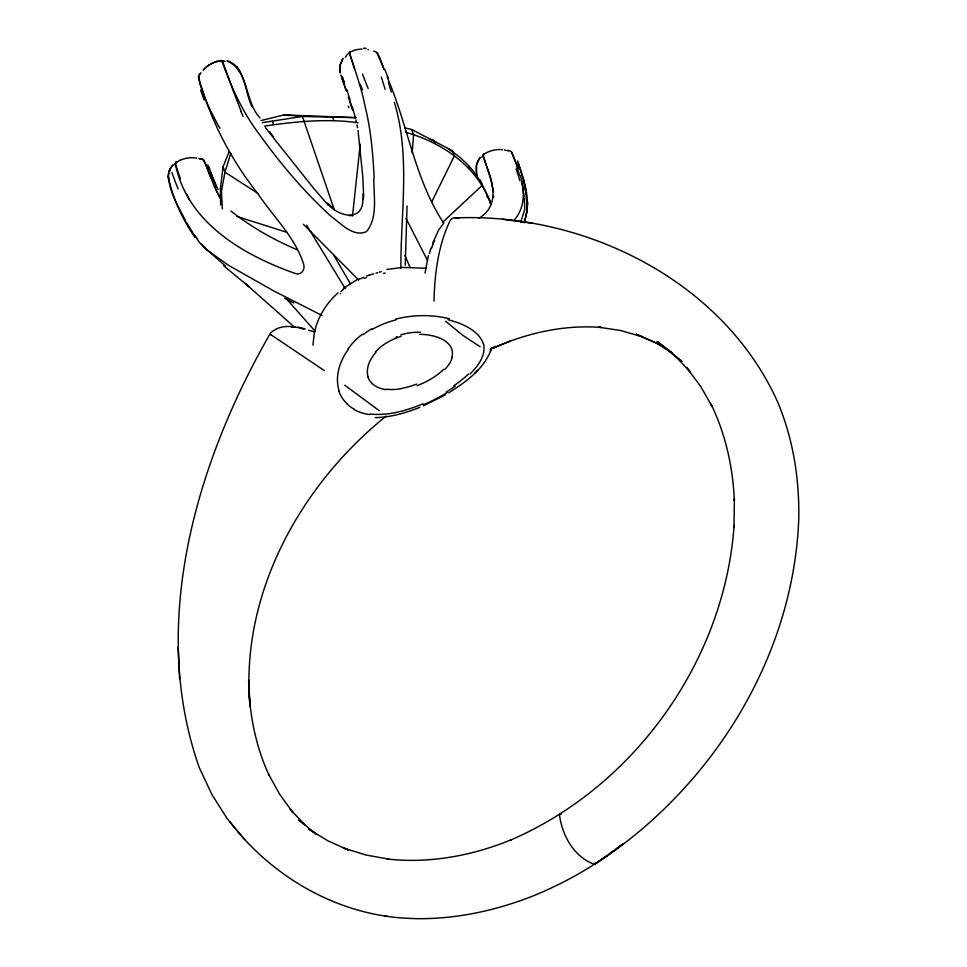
<?xml version="1.0" encoding="UTF-8"?>
<svg xmlns="http://www.w3.org/2000/svg" width="967" height="967" viewBox="0 0 967 967"><rect width="100%" height="100%" fill="white"/><g stroke="black" fill="none" stroke-linecap="round" stroke-linejoin="round"><path stroke-width="1.45" d="M198.876 76.925L200.35 85.011L203.493 93.835A214.626 109.041 45.6 0 0 209.21 107.966L218.373 125.903M407.047 205.959L405.233 265.212M244.808 839.743L227.16 818.59L212.136 794.947L199.262 767.593C148.471 623.401 196.627 461.694 269.938 334.05L324.38 370.615M312.933 345.219L314.311 332.721M493.557 197.461L493.605 196.083M248.7 681.082L248.676 680.405L250.03 706.72C239.816 594.354 300.254 485.216 386.159 416.124M595.14 863.096L595.08 863.712A7.531 2.272 57.6 0 1 594.536 864.401C573.902 856.943 562.335 835.802 559.458 814.915A7.531 2.272 57.6 0 1 560.002 814.214L561.053 814.262M400.882 268.33C400.64 213.296 410.564 155.784 394.343 102.224M363.133 193.751L362.77 199.589L362.855 198.767C363.483 222.833 337.543 216.789 327.475 203.263L332.443 207.712L327.68 203.421M412.16 152.979L413.586 134.909L411.7 129.505L404.653 127.837M168.294 175.462L170.192 168.838M168.403 174.326C168.645 191.2 178.508 206.551 185.833 221.274M425.021 273.117L428.333 255.639M352.52 215.943L360.232 144.168M220.633 205.028L220.416 188.432L223.087 166.759L229.058 151.831M526.894 211.374L524.344 222.809M222.374 208.993L221.419 191.333L224.973 172.162L230.787 153.475M168.451 174.181L169.66 170.047L168.826 172.392L169.443 170.651M314.891 330.448C318.373 315.846 326.931 302.828 338.039 292.856M431.524 248.253L431.778 247.492M524.283 221.274C531.693 202.115 524.44 181.699 518.324 163.278M490.438 351.42L491.719 347.782C485.108 368.403 466.191 381.723 448.736 392.832M431.959 246.96L432.733 244.917M169.515 170.313L170.881 167.654M432.612 243.285L438.716 229.928L443.974 222.869M433.059 244.119L433.76 242.56M520.609 222.362L524.791 209.44L524.319 198.175M431.741 201.861L454.309 156.098L452.435 150.695L411.7 129.505M434.304 241.436L434.703 240.698M170.385 168.488L172.67 165.381M514.601 219.606C525.154 207.289 525.033 189.919 520.137 175.269M348.652 348.918C339.755 360.739 334.558 376.659 339.175 391.224M171.159 167.303L173.105 164.898M480.224 157.428C475.969 162.263 475.135 169.37 477.239 175.353M479.958 157.875L476.526 164.68L476.61 172.622M175.51 163.133L175.051 163.713A26.556 16.983 7.4 0 0 174.314 164.825M175.668 162.964L179.874 160.268M672.113 352.798L656.122 343.031L636.25 334.268L641.363 336.504L620.512 330.496L598.694 327.184L601.16 327.438C562.975 324.453 524.779 333.506 490.196 349.401L495.273 346.343M469.998 374.011C477.807 366.3 485.942 355.844 483.669 344.155M474.712 373.371L477.722 370.349M270.917 332.648C279.632 324.622 293.146 325.395 303.735 329.251M354.43 68.584L349.861 54.273A9.948 2.357 61.3 0 1 350.042 51.928L350.09 51.892A11.133 2.647 61.6 0 0 350.054 51.928L350.03 52.073M442.427 222.458L482.11 185.495C475.462 170.603 461.912 157.464 448.253 148.991M349.824 52.218L348.289 53.523A26.556 18.119 6.9 0 0 345.279 57.428M484.54 153.753L487.658 152.145A26.556 21.939 -31.1 0 1 502.429 149.692M479.016 218.228C502.997 203.481 490.172 177.021 483.391 156.751M176.091 162.202L176.212 162.118A11.362 4.11 54.7 0 1 176.49 161.912L176.756 161.876M609.15 853.873L613.767 850.537M616.064 848.869L622.978 843.865C596.591 864.836 567.254 881.65 536.189 894.668L535.102 895.14C497.123 910.37 456.484 919.315 415.447 918.65L413.562 918.517C341.448 917.187 273.117 878.556 229.844 821.769M606.768 855.59L594.874 864.16C710.141 789.592 792.348 660.231 798.645 521.769L798.73 519.968C799.588 480.007 793.399 439.767 777.964 402.755L776.997 400.531C721.696 279.56 583.077 211.991 453.608 217.974A17.466 9.561 84.9 0 0 450.525 219.835C438.317 244.433 434.594 273.891 434.014 301.112M350.066 52.037L353.668 50.489M343.768 288.106L356.75 279.874M445.328 394.85L423.619 405.753M294.198 326.834L291.357 327.003L294.56 326.822M484.237 153.85L482.823 155.59A26.556 16.959 7.6 0 0 481.784 157.174M493.823 347.89L510.346 341.013M423.002 403.807C406.345 410.697 388.25 415.967 370.059 414.033M419.871 407.325C405.657 412.994 390.632 417.333 375.244 417.635M366.517 276.042L369.104 275.208M396.011 337.423L396.869 337.157M376.006 273.165L377.613 272.682M369.539 275.075L371.824 274.398M216.959 61.368L222.954 60.836A26.52 17.358 -45.9 0 1 225.13 61.417M373.745 273.842L372.646 274.157M216.959 61.489L216.608 61.598A26.52 21.721 -5.7 0 0 203.179 70.156L203.493 69.902A26.52 21.697 -5.5 0 1 216.983 61.429L222.591 61.054A26.52 17.37 -45.9 0 1 223.945 61.38M379.306 272.198L381.312 271.654M261.09 120.537L284.141 114.88L356.098 117.66L302.429 116.463L284.141 114.88L288.589 115.641M395.66 319.122C413.102 314.662 431.669 314.42 449.184 318.687M264.656 126.085C295.406 121.516 327.184 118.361 358.153 122.773M262.395 122.64L302.429 116.463L334.534 210.419M386.873 269.418L402.755 267.412L425.843 268.234M199.166 158.673L200.06 158.661A10.057 7.325 -60.8 0 1 204.11 160.679M199.262 158.673L199.492 158.661A10.347 7.506 -59.6 0 1 203.916 160.413M507.204 150.538L508.412 150.586M349.087 215.617L352.423 215.508M507.518 150.538L508.328 150.574A9.924 7.18 -59.1 0 1 511.869 152.52L518.227 168.56M363.592 48.362L364.511 48.362M364.426 48.386L365.345 48.41M455.372 217.732L459.144 218.276M385.047 916.063L387.042 916.232M365.248 48.423L366.155 48.483M502.598 219.243L532.503 223.268M196.543 158.092L195.89 157.984A26.556 21.89 -31 0 0 179.886 160.329M504.327 149.97L506.116 150.381M227.414 60.848C246.005 66.953 244.385 92.095 252.121 106.841M236.867 216.475L287.03 232.346M227.052 61.078C248.664 69.406 244.808 102.2 260.026 117.95M405.294 132.141C442.161 142.403 478.121 166.856 490.885 204.339M429.964 139.163L434.098 140.553L434.981 143.056M296.942 249.667C273.516 239.756 250.876 226.822 230.908 211.011M477.517 178.98L480.224 180.092L490.172 201.523M636.25 334.268L661.041 345.122M322.047 315.484L273.818 290.958L228.72 265.417L206.769 249.885L199.528 242.56L195.322 236.431M284.564 298.307L293.811 303.022M480.115 346.742L462.661 335.235L445.63 321.274M294.766 327.342L245.183 283.391L249.474 287.09M257.79 193.303L224.973 172.162L223.087 166.759M315.943 833.892L308.691 829.033L327.692 840.722L348.205 849.957L344.047 848.252L365.985 855.021L389.036 859.167L387.042 858.998C429.3 863.773 472.126 855.759 511.301 839.767L510.213 840.238C634.509 786.8 724.634 660.582 734.098 525.516L734.013 527.329L734.364 498.694L734.352 500.688C732.938 467.448 725.709 434.376 711.144 404.363L712.22 406.684L700.616 386.341L686.8 367.811L690.426 372.041L674.748 355.663M681.771 361.332L657.137 341.436L671.255 352.073M344.748 385.217L379.245 410.673M665.743 348.35L681.795 361.356M315.689 833.699L298.743 819.968L305.427 825.371L290.173 809.282L292.856 812.473L279.632 794.258L268.56 774.168L269.201 775.631C255.481 745.835 249.075 713.126 248.676 680.405M486.872 196.821L489.193 198.743L490.233 203.01M225.371 265.937L206.14 248.954M223.764 265.852L248.072 285.894M270.724 334.763L269.938 334.05M358.588 279.934L303.372 224.247M328.345 205.282L313.924 188.638L273.057 137.374M201.221 243.757L205.258 248.084M286.184 298.489L315.46 331.621M377.154 52.943L384.129 69.564M511.579 152.182L517.804 167.569M272.235 136.335L265.296 127.366M203.856 160.498L207.059 167.206M204.085 160.715L210.83 177.94M269.539 131.585L273.601 137M194.391 235.09L196.809 238.329M195.008 237.544C182.533 219.34 172.525 198.404 168.306 176.719M306.612 225.142L345.146 288.456M195.02 236.359L186.571 222.507M220.947 199.371L215.774 189.75M240.106 71.921L236.855 66.505M239.756 72.15L236.492 66.735M333.591 255.01L350.477 283.851M220.125 197.619L214.106 186.087L207.035 167.17M222.313 62.069C231.343 87.538 242.765 112.293 259.108 134.026C280.49 163.713 304.182 191.962 331.318 216.572C340.928 223.329 353.414 237.749 366.517 231.548C378.907 216.451 372.887 193.787 374.048 175.813C372.827 152.17 370.651 128.43 364.873 105.403C361.453 87.804 355.203 70.99 349.824 53.971A9.791 2.333 60.5 0 1 350.006 51.952M443.128 222.277C414.311 177.952 407.905 124.755 387.126 77.07M427.571 260.558L405.971 218.288M207.736 164.849L209.525 168.681M189.266 199.806L186.74 194.198M410.056 267.412L404.919 255.397M241.158 111.447L233.821 92.373M362.516 89.991L360.195 84.25M216.415 187.574L210.963 172.73M180.418 178.883L175.523 164.45A9.791 3.554 54.6 0 1 176.079 162.202M380.091 58.479L377.456 53.294A9.924 7.712 -47.5 0 0 373.745 51.142M383.826 68.657L380.152 58.709M208.981 167.291L214.058 181.784M344.179 82.352L344.615 83.537M343.768 81.192L343.164 79.524L343.974 81.953M517.526 160.909L523.63 179.838L526.205 194.27M346.935 89.967L347.431 91.357M200.556 89.967L204.182 100.121M342.04 78.726L346.21 90.693M200.713 84.794C212.764 124.743 232.551 161.827 258.479 194.536C273.818 217.394 295.334 237.507 303.65 264.281C305.391 269.551 301.172 275.643 295.358 273.492C243.708 255.397 187.453 222.736 175.571 164.753A9.948 3.602 53.8 0 1 176.139 162.142A11.133 4.037 53.5 0 1 176.272 162.069M468.596 166.022L469.478 168.524M340.868 74.906L345.908 89.411M332.672 117.285L333.688 120.186M272.404 121.31L273.395 124.151M220.416 188.432L221.419 191.333M200.157 84.455L198.501 77.565M346.935 90.402L347.649 92.457M347.999 93.485L348.712 95.588M348.374 96.99L352.75 110.335M349.075 96.652L350.139 99.867M342.802 78.448L342.33 76.889M350.102 101.801L352.351 108.872M388.42 82.376L391.321 92.095M352.181 106.358L355.397 117.901M342.427 77.203L342.753 78.327M355.88 119.92L356.352 121.915M521.588 180.696L524.162 196.748M523.63 179.838L525.395 188.553M356.992 124.84L357.548 127.692M358.02 130.448L362.843 177.324L363.689 197.208M526.193 194.403L525.202 187.26L526.846 202.151M340.287 72.803L340.13 64.62L342.934 58.298L339.828 66.227L340.215 72.549M493.46 191.889L491.151 180.031L483.307 156.291A10.19 3.675 54.3 0 1 484.08 153.922L484.141 153.898A10.033 3.626 54.8 0 0 483.464 156.811M526.58 197.268L527.003 204.666M168.27 176.103L168.403 179.052M178.158 647.346L179.572 678.919M396.833 336.915A10.516 6.648 -23 0 1 397.316 336.77M178.121 188.928A172.622 52.992 56 0 1 171.933 172.585M218.022 189.484A202.683 144.53 25.7 0 1 212.97 177.831M517.007 167.098A157.657 59.483 52.8 0 1 519.376 174.773M388.287 78.097A157.657 31.706 61.4 0 1 384.987 69.793M353.68 50.538A26.556 21.395 -35.8 0 1 362.021 49.075M367.992 49.692A26.556 21.395 -35.8 0 1 368.487 49.813M368.197 88.589A172.622 50.961 59.2 0 1 362.528 74.072M348.362 106.201A202.683 49.003 80.1 0 1 348.845 107.724M516.1 168.79A194.911 144.216 15.3 0 1 519.835 180.756M219.993 60.752A9.9 3.179 84.3 0 1 222.301 62.251M381.264 77.022A194.911 66.264 84.6 0 1 385.156 89.351M358.141 279.922A5.306 2.454 -15.7 0 1 360.038 278.508M360.582 278.81A13.55 5.04 -20.4 0 1 363.677 277.384M364.317 278.411A24.84 10.915 -19.6 0 1 366.578 277.553M383.464 273.431A29.735 15.907 -13.7 0 1 385.217 273.105M219.98 128.188A71.111 26.169 51.7 0 1 218.615 125.928M198.453 77.553A10.081 7.518 17 0 1 200.423 73.323M198.924 76.937A9.9 7.41 17.7 0 1 200.979 72.876M342.814 289.459A5.306 2.792 -28.4 0 1 345.074 288.093A2.828 1.982 -44.2 0 1 345.739 287.948M340.976 291.611A13.55 5.621 -28.8 0 1 343.019 289.931M340.372 293.726A24.84 11.773 -26.5 0 1 340.626 293.472M243.08 116.403A71.111 16.366 63.3 0 1 240.88 111.314M233.809 92.373A214.626 14.614 68 0 1 228.659 77.892L222.845 62.13A10.081 3.227 84.9 0 0 220.79 60.425M419.702 334.304A43.998 23.474 -9.8 0 1 451.649 357.875M452.097 357.754A44.059 23.256 -17.3 0 1 444.627 369.599M443.611 369.382A44.023 21.298 -22 0 1 417.152 385.652M416.656 384.092A44.071 21.745 -22.5 0 1 401.22 388.492M401.051 388.746A44.772 25.456 -24.3 0 1 386.353 389.217M386.002 389.653A43.66 26.834 -27.8 0 1 367.798 376.767M367.98 376.695A44.772 27.91 -26.2 0 1 368.306 365.296A44.071 28.333 -20.5 0 1 375.945 352.302M375.305 352.109A44.023 29.796 -15.8 0 1 401.172 336.371M400.689 334.86A44.059 29.433 -15.3 0 1 420.512 332.249M447.975 319.726A74.338 36.299 -3.4 0 1 483.476 344.179M372.271 329.336A74.568 54.394 -12 0 1 395.878 319.884M362.939 334.727A73.178 55.143 -11.1 0 1 371.812 328.84M348.12 348.712A74.568 55.929 -11.4 0 1 362.311 334.256M346.742 403.444A74.701 48.012 -34.1 0 1 338.97 391.333M354.575 409.355A72.936 46.875 -37.3 0 1 346.645 403.529M369.732 414.577A74.701 47.758 -36.3 0 1 354.297 409.657M447.153 392.554A74.568 30.847 -24.6 0 1 423.28 404.835M455.179 386.22A73.178 27.801 -24.9 0 1 446.234 392.034M468.572 374.036A74.556 28.708 -24.8 0 1 453.753 385.821M429.445 253.559A29.385 14.626 -75.7 0 1 431.016 247.951M312.716 331.403A32.382 4.992 19.6 0 1 314.493 331.971M308.618 330.231A30.944 3.348 19.1 0 1 312.341 331.379M298.525 327.172A29.385 1.934 18.4 0 1 305.197 328.998M527.523 202.611L526.858 211.761L527.523 202.611"/></g></svg>
